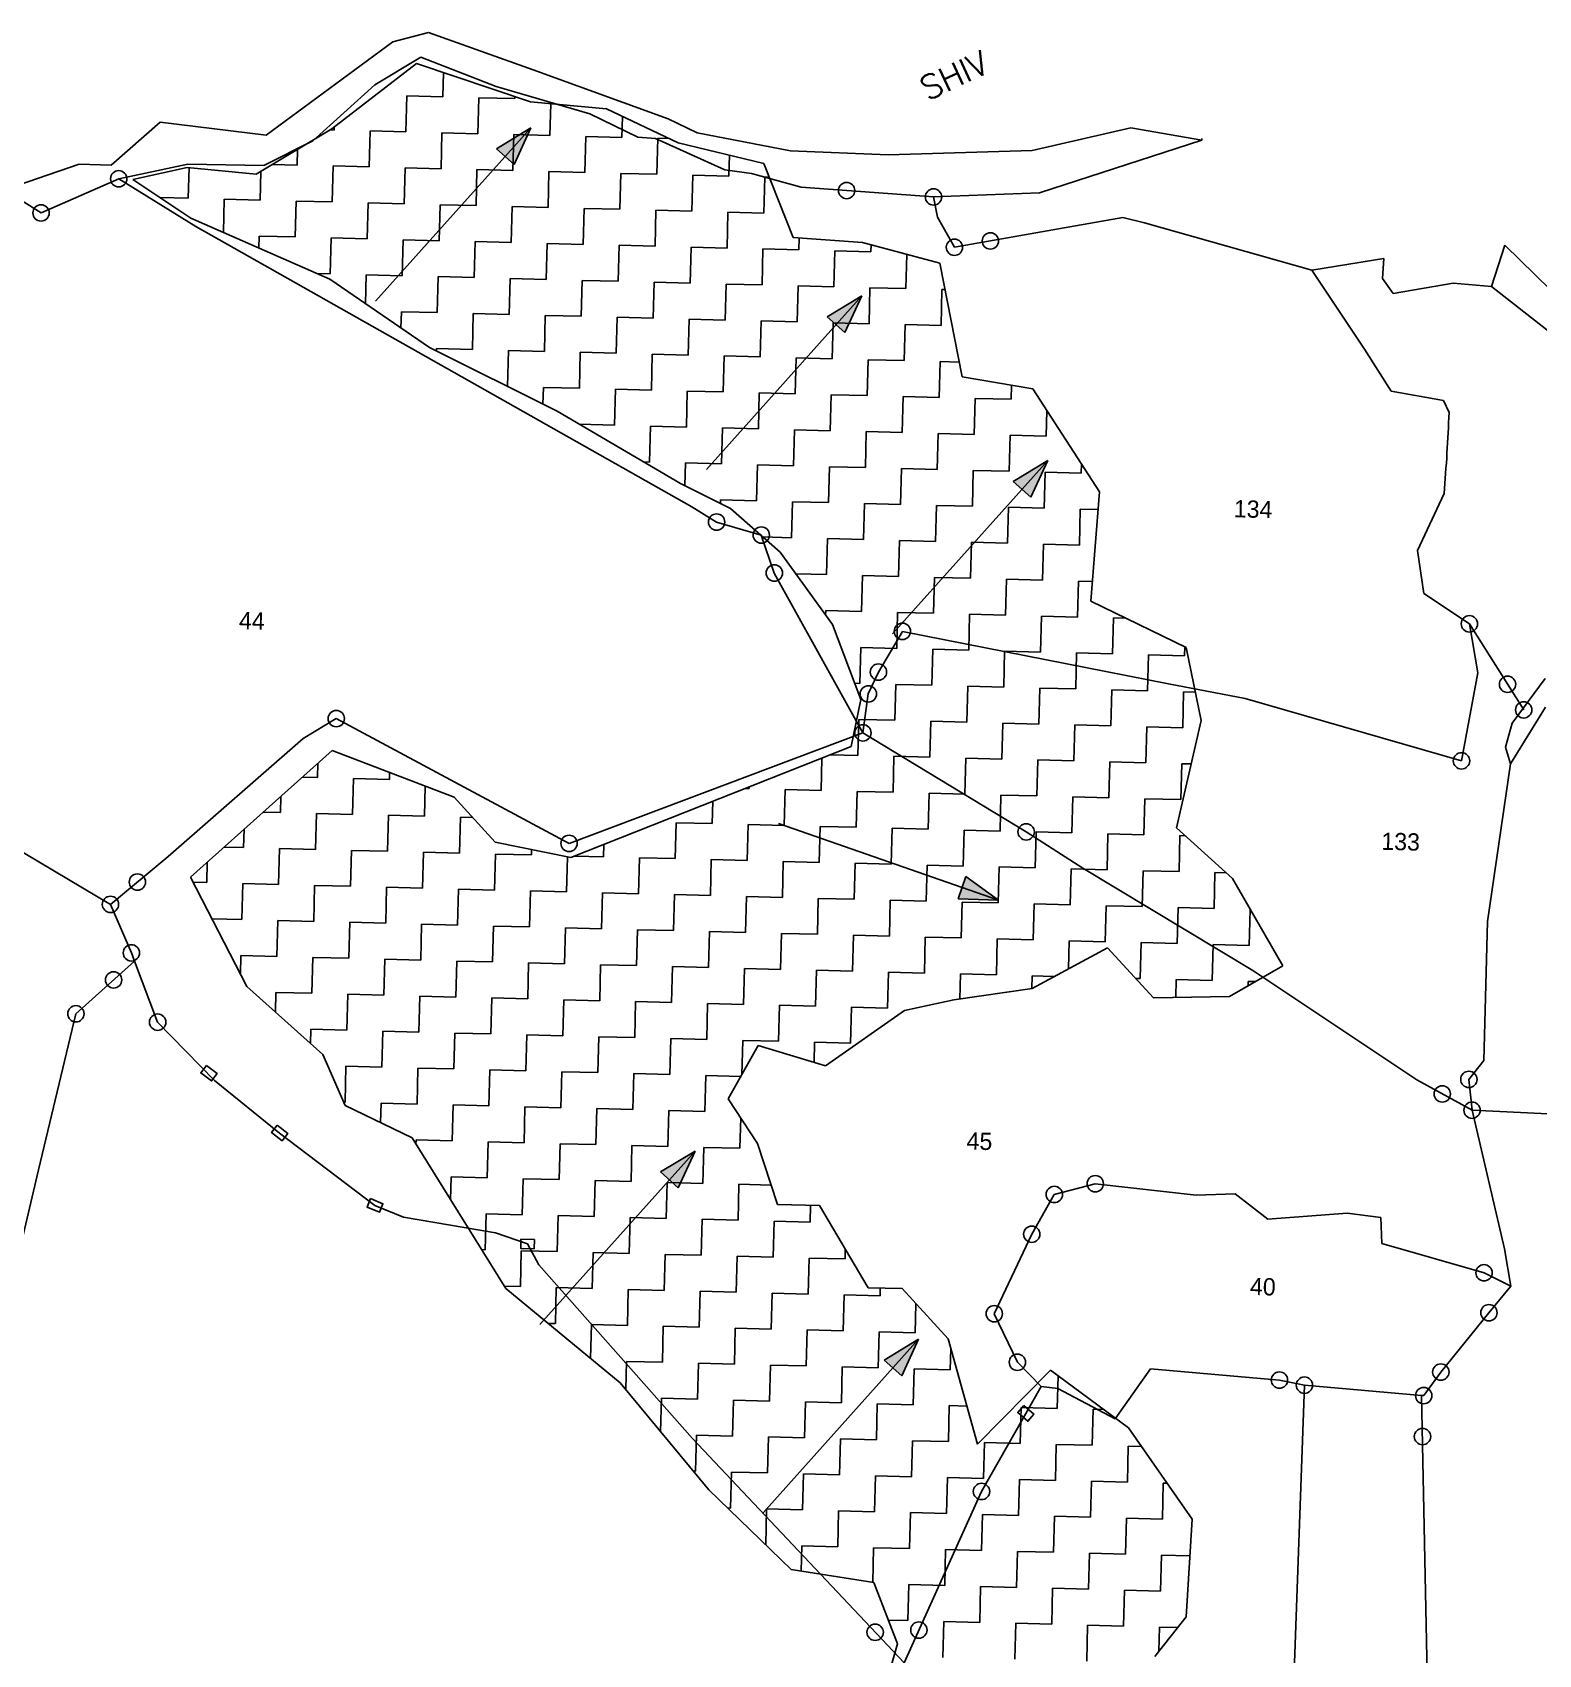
# Model space of a CAD drawing. Header units: metres. Extents: x 351065 to 355926, y 1754202 to 1757814.
# Drawn here: x 353977 to 354613, y 1757130 to 1757814 of the extents above; entities that cross this region are included whole.
import ezdxf

# ---------------------------------------------------------------- set-up
doc = ezdxf.new("R2010")
doc.units = ezdxf.units.M
doc.header["$MEASUREMENT"] = 0
for name, color, linetype in [('OFF', 1, 'Continuous'), ('POLY_HATCH', 12, 'Continuous'), ('POLY_PARCEL', 6, 'Continuous'), ('POLY_ROAD', 30, 'Continuous'), ('POLY_WATER', 4, 'Continuous'), ('TEXT_MAPOUT', 7, 'Continuous'), ('TEXT_PARCEL', 7, 'Continuous'), ('V_BOUND_LINE', 7, 'Continuous')]:
    doc.layers.add(name, color=color, linetype=linetype)
doc.styles.get("Standard").update_dxf_attribs({"font": 'simplex.shx'})
doc.styles.add('TEXT_MAP', font='', dxfattribs={"height": 2.5})
doc.styles.get('TEXT_MAP').set_extended_font_data('Kruti Dev 050')

msp = doc.modelspace()

# ---------------------------------------------------------------- hatches: boundary and pattern name
h = msp.add_hatch(color=256)
h.paths.add_polyline_path([(354176.86, 1757762.07), (354180.57, 1757758.75), (354187.73, 1757774.22)])
h.paths.add_polyline_path([(354187.73, 1757774.22), (354173.14, 1757765.4), (354176.86, 1757762.07)])
h = msp.add_hatch(color=256)
h.paths.add_polyline_path([(354316.35, 1757691.12), (354320.07, 1757687.8), (354327.23, 1757703.27)])
h.paths.add_polyline_path([(354327.23, 1757703.27), (354312.64, 1757694.45), (354316.35, 1757691.12)])
h = msp.add_hatch(color=256)
h.paths.add_polyline_path([(354394.87, 1757621.74), (354398.58, 1757618.41), (354405.74, 1757633.88)])
h.paths.add_polyline_path([(354405.74, 1757633.88), (354391.15, 1757625.06), (354394.87, 1757621.74)])
h = msp.add_hatch(color=256)
h.paths.add_polyline_path([(354369.53, 1757453.71), (354367.89, 1757449), (354384.92, 1757448.34)])
h.paths.add_polyline_path([(354384.92, 1757448.34), (354371.18, 1757458.42), (354369.53, 1757453.71)])
h = msp.add_hatch(color=256)
h.paths.add_polyline_path([(354246.07, 1757330.4), (354249.79, 1757327.07), (354256.95, 1757342.54)])
h.paths.add_polyline_path([(354256.95, 1757342.54), (354242.36, 1757333.73), (354246.07, 1757330.4)])
h = msp.add_hatch(color=256)
h.paths.add_polyline_path([(354340.39, 1757250.98), (354344.1, 1757247.65), (354351.26, 1757263.12)])
h.paths.add_polyline_path([(354351.26, 1757263.12), (354336.67, 1757254.31), (354340.39, 1757250.98)])

# ---------------------------------------------------------------- linework, layer by layer
for points in [[(354187.73, 1757774.22), (354122.21, 1757701.06)], [(354187.73, 1757774.22), (354173.14, 1757765.4)], [(354187.73, 1757774.22), (354180.57, 1757758.75)], [(354180.57, 1757758.75), (354173.14, 1757765.4)], [(354327.23, 1757703.27), (354261.71, 1757630.11)], [(354327.23, 1757703.27), (354312.64, 1757694.45)], [(354327.23, 1757703.27), (354320.07, 1757687.8)], [(354320.07, 1757687.8), (354312.64, 1757694.45)], [(354405.74, 1757633.88), (354340.22, 1757560.72)], [(354405.74, 1757633.88), (354391.15, 1757625.06)], [(354405.74, 1757633.88), (354398.58, 1757618.41)], [(354398.58, 1757618.41), (354391.15, 1757625.06)], [(354384.92, 1757448.34), (354292.2, 1757480.72)], [(354367.89, 1757449), (354371.18, 1757458.42)], [(354384.92, 1757448.34), (354371.18, 1757458.42)], [(354384.92, 1757448.34), (354367.89, 1757449)], [(354256.95, 1757342.54), (354191.43, 1757269.38)], [(354256.95, 1757342.54), (354242.36, 1757333.73)], [(354256.95, 1757342.54), (354249.79, 1757327.07)], [(354249.79, 1757327.07), (354242.36, 1757333.73)], [(354351.26, 1757263.12), (354285.74, 1757189.97)], [(354351.26, 1757263.12), (354336.67, 1757254.31)], [(354351.26, 1757263.12), (354344.1, 1757247.65)], [(354344.1, 1757247.65), (354336.67, 1757254.31)]]:
    msp.add_lwpolyline(points)
for points in [[(354050.81, 1757378.61), (354055.32, 1757375.22), (354052.98, 1757372.11), (354048.47, 1757375.49)], [(354080.64, 1757353.39), (354085.12, 1757349.99), (354082.77, 1757346.88), (354078.28, 1757350.29)], [(354120.06, 1757322.48), (354125.27, 1757320.32), (354123.78, 1757316.72), (354118.57, 1757318.88)], [(354183.52, 1757305.34), (354189.15, 1757305.2), (354189.05, 1757301.3), (354183.42, 1757301.44)], [(354395.59, 1757235.17), (354399.89, 1757231.53), (354397.38, 1757228.55), (354393.08, 1757232.19)]]:
    msp.add_lwpolyline(points, close=True)
for centre in [(354013.83, 1757752.7), (354320.86, 1757747.74), (354357.53, 1757745.05), (353981.07, 1757738.29), (354366.36, 1757723.8), (354381.52, 1757726.47), (354266.01, 1757607.87), (354284.87, 1757602.41), (354290.38, 1757586.39), (354344.41, 1757561.78), (354583.59, 1757564.95), (354334.31, 1757544.61), (354599.66, 1757539.46), (354330.03, 1757535.38), (354105.61, 1757524.98), (354606.48, 1757528.65), (354327.74, 1757518.95), (354580.24, 1757507.14), (354396.61, 1757477.18), (354203.81, 1757472.34), (354021.73, 1757456.02), (354010.36, 1757446.59), (354019.18, 1757426.14), (354011.69, 1757414.74), (353995.76, 1757400.43), (354030.26, 1757396.9), (354583.35, 1757372.74), (354572.13, 1757366.63), (354584.7, 1757359.77), (354425.74, 1757328.75), (354408.49, 1757324.21), (354398.98, 1757307.45), (354589.74, 1757291.17), (354383.17, 1757273.92), (354591.8, 1757274.31), (354392.93, 1757253.44), (354503.46, 1757245.9), (354514, 1757243.76), (354571.53, 1757249.31), (354564.32, 1757239.36), (354563.79, 1757222.09), (354377.77, 1757198.91), (354332.92, 1757139.5), (354351.35, 1757140.45)]:
    msp.add_circle(centre, 3.45)
at = {"layer": 'OFF'}
for p, q in [((354470.66, 1757769.02), (354440.79, 1757774.17)), ((354592.92, 1757707.29), (354598.46, 1757724.66)), ((354517.16, 1757714.18), (354547.44, 1757719.04)), ((354598.87, 1757512.95), (354600.94, 1757505.92))]:
    msp.add_line(p, q, dxfattribs=at)
at = {"layer": 'POLY_HATCH'}
for p, q in [((354139.42, 1757801.34), (354103.75, 1757773.76)), ((354187.51, 1757785.15), (354139.42, 1757801.34)), ((354219.54, 1757782.19), (354187.51, 1757785.15)), ((354249.85, 1757767.87), (354219.54, 1757782.19)), ((354103.75, 1757773.76), (354071.87, 1757754.62)), ((354286.01, 1757759.1), (354249.85, 1757767.87)), ((354042.69, 1757757.51), (354019.73, 1757752.4)), ((354071.87, 1757754.62), (354042.69, 1757757.51)), ((354298.36, 1757727.96), (354286.01, 1757759.1)), ((354019.73, 1757752.4), (354044.28, 1757736.09)), ((354044.28, 1757736.09), (354102.84, 1757710.36)), ((354327.55, 1757725.79), (354298.36, 1757727.96)), ((354360.15, 1757717.11), (354327.55, 1757725.79)), ((354369.62, 1757669.13), (354360.15, 1757717.11)), ((354102.84, 1757710.36), (354144.9, 1757681.49)), ((354144.9, 1757681.49), (354198.74, 1757654.64)), ((354399.45, 1757664.09), (354369.62, 1757669.13)), ((354427.59, 1757620.61), (354399.45, 1757664.09)), ((354198.74, 1757654.64), (354250.75, 1757624.09)), ((354250.75, 1757624.09), (354271.88, 1757613.57)), ((354423.92, 1757574.55), (354427.59, 1757620.61)), ((354271.88, 1757613.57), (354292.81, 1757595.22)), ((354292.81, 1757595.22), (354314.86, 1757564.72)), ((354464.08, 1757554.99), (354423.92, 1757574.55)), ((354314.86, 1757564.72), (354326.89, 1757533.06)), ((354470.42, 1757524.19), (354464.08, 1757554.99)), ((354326.89, 1757533.06), (354322.81, 1757513.21)), ((354459.98, 1757478.85), (354470.42, 1757524.19)), ((354103.93, 1757511.47), (354044.06, 1757458.14)), ((354155.33, 1757491.86), (354103.93, 1757511.47)), ((354322.81, 1757513.21), (354204.61, 1757466.37)), ((354172.68, 1757472.89), (354155.33, 1757491.86)), ((354483.69, 1757457.58), (354459.98, 1757478.85)), ((354204.61, 1757466.37), (354172.68, 1757472.89)), ((354044.06, 1757458.14), (354067.85, 1757411.93)), ((354504.86, 1757420.69), (354483.69, 1757457.58)), ((354399.08, 1757411.15), (354430.86, 1757428.29)), ((354430.86, 1757428.29), (354450.3, 1757407.13)), ((354482.42, 1757407.73), (354504.86, 1757420.69)), ((354067.85, 1757411.93), (354099.93, 1757383.31)), ((354345.33, 1757401.84), (354366.14, 1757406.29)), ((354366.14, 1757406.29), (354399.08, 1757411.15)), ((354450.3, 1757407.13), (354482.42, 1757407.73)), ((354311.92, 1757378.47), (354345.33, 1757401.84)), ((354270.9, 1757364.56), (354283.6, 1757387.04)), ((354283.6, 1757387.04), (354311.92, 1757378.47)), ((354099.93, 1757383.31), (354109.36, 1757361.69)), ((354283.25, 1757345.72), (354270.9, 1757364.56)), ((354109.36, 1757361.69), (354137.55, 1757348.14)), ((354137.55, 1757348.14), (354177.14, 1757284.52)), ((354291.65, 1757320.05), (354283.25, 1757345.72)), ((354309.47, 1757319.6), (354291.65, 1757320.05)), ((354329.98, 1757284.87), (354309.47, 1757319.6)), ((354177.14, 1757284.52), (354225.35, 1757244.8)), ((354344.24, 1757284.5), (354329.98, 1757284.87)), ((354363.67, 1757263.34), (354344.24, 1757284.5)), ((354376.09, 1757218.84), (354363.67, 1757263.34)), ((354406.85, 1757250.12), (354376.09, 1757218.84)), ((354439.76, 1757225.76), (354406.85, 1757250.12)), ((354225.35, 1757244.8), (354262.71, 1757199.67)), ((354466.59, 1757187.3), (354439.76, 1757225.76)), ((354262.71, 1757199.67), (354297.52, 1757165.99)), ((354464.11, 1757146.04), (354466.59, 1757187.3)), ((354297.52, 1757165.99), (354332.34, 1757160.51)), ((354332.34, 1757160.51), (354342.37, 1757134.6)), ((354450.84, 1757129.27), (354464.11, 1757146.04)), ((354342.37, 1757134.6), (354332.19, 1757099.23))]:
    msp.add_line(p, q, dxfattribs=at)
at = {"layer": 'POLY_HATCH', "linetype": 'Continuous'}
for p, q in [((354150.57, 1757787.29), (354150.83, 1757797.5)), ((354135, 1757772.51), (354135.39, 1757787.68)), ((354135.39, 1757787.68), (354150.57, 1757787.29)), ((354165.35, 1757771.73), (354165.74, 1757786.9)), ((354165.74, 1757786.9), (354180.92, 1757786.51)), ((354180.92, 1757786.51), (354180.94, 1757787.36)), ((354195.71, 1757770.95), (354196.05, 1757784.36)), ((354104.65, 1757773.28), (354104.68, 1757774.48)), ((354226.06, 1757770.17), (354226.28, 1757779)), ((354103.03, 1757773.33), (354104.65, 1757773.28)), ((354119.44, 1757757.72), (354119.83, 1757772.89)), ((354119.83, 1757772.89), (354135, 1757772.51)), ((354149.79, 1757756.94), (354150.18, 1757772.12)), ((354150.18, 1757772.12), (354165.35, 1757771.73)), ((354180.14, 1757756.16), (354180.53, 1757771.34)), ((354180.53, 1757771.34), (354195.71, 1757770.95)), ((354210.49, 1757755.38), (354210.88, 1757770.56)), ((354210.88, 1757770.56), (354226.06, 1757770.17)), ((354240.84, 1757754.6), (354241.23, 1757769.78)), ((354241.23, 1757769.78), (354246.07, 1757769.66)), ((354089.09, 1757758.5), (354089.25, 1757765.06)), ((354271.19, 1757753.83), (354271.42, 1757762.64)), ((354043.17, 1757744.49), (354043.5, 1757757.43)), ((354073.52, 1757743.71), (354073.83, 1757755.8)), ((354078.77, 1757758.76), (354089.09, 1757758.5)), ((354103.87, 1757742.93), (354104.26, 1757758.11)), ((354104.26, 1757758.11), (354119.44, 1757757.72)), ((354134.22, 1757742.15), (354134.61, 1757757.33)), ((354134.61, 1757757.33), (354149.79, 1757756.94)), ((354164.58, 1757741.38), (354164.96, 1757756.55)), ((354164.96, 1757756.55), (354180.14, 1757756.16)), ((354194.93, 1757740.6), (354195.32, 1757755.77)), ((354195.32, 1757755.77), (354210.49, 1757755.38)), ((354225.28, 1757739.82), (354225.67, 1757754.99)), ((354225.67, 1757754.99), (354240.84, 1757754.6)), ((354255.63, 1757739.04), (354256.02, 1757754.21)), ((354256.02, 1757754.21), (354271.19, 1757753.83)), ((354285.98, 1757738.26), (354286.37, 1757753.44)), ((354286.37, 1757753.44), (354288.27, 1757753.39)), ((354031.18, 1757744.8), (354043.17, 1757744.49)), ((354057.99, 1757730.07), (354058.35, 1757744.1)), ((354058.35, 1757744.1), (354073.52, 1757743.71)), ((354088.31, 1757728.15), (354088.7, 1757743.32)), ((354088.7, 1757743.32), (354103.87, 1757742.93)), ((354118.66, 1757727.37), (354119.05, 1757742.54)), ((354119.05, 1757742.54), (354134.22, 1757742.15)), ((354149.01, 1757726.59), (354149.4, 1757741.76)), ((354149.4, 1757741.76), (354164.58, 1757741.38)), ((354179.36, 1757725.81), (354179.75, 1757740.99)), ((354179.75, 1757740.99), (354194.93, 1757740.6)), ((354209.71, 1757725.03), (354210.1, 1757740.21)), ((354210.1, 1757740.21), (354225.28, 1757739.82)), ((354240.06, 1757724.25), (354240.45, 1757739.43)), ((354240.45, 1757739.43), (354255.63, 1757739.04)), ((354270.42, 1757723.47), (354270.81, 1757738.65)), ((354270.81, 1757738.65), (354285.98, 1757738.26)), ((354073, 1757723.47), (354073.13, 1757728.54)), ((354073.13, 1757728.54), (354088.31, 1757728.15)), ((354103.09, 1757712.58), (354103.48, 1757727.76)), ((354103.48, 1757727.76), (354118.66, 1757727.37)), ((354133.45, 1757711.8), (354133.83, 1757726.98)), ((354133.83, 1757726.98), (354149.01, 1757726.59)), ((354163.8, 1757711.02), (354164.19, 1757726.2)), ((354164.19, 1757726.2), (354179.36, 1757725.81)), ((354300.77, 1757722.7), (354300.9, 1757727.77)), ((354194.15, 1757710.25), (354194.54, 1757725.42)), ((354194.54, 1757725.42), (354209.71, 1757725.03)), ((354224.5, 1757709.47), (354224.89, 1757724.64)), ((354224.89, 1757724.64), (354240.06, 1757724.25)), ((354254.85, 1757708.69), (354255.24, 1757723.86)), ((354255.24, 1757723.86), (354270.42, 1757723.47)), ((354285.2, 1757707.91), (354285.59, 1757723.08)), ((354285.59, 1757723.08), (354300.77, 1757722.7)), ((354315.55, 1757707.13), (354315.94, 1757722.31)), ((354315.94, 1757722.31), (354331.12, 1757721.92)), ((354331.12, 1757721.92), (354331.19, 1757724.82)), ((354345.9, 1757706.35), (354346.28, 1757720.8)), ((354097.46, 1757712.73), (354103.09, 1757712.58)), ((354117.96, 1757699.98), (354118.27, 1757712.19)), ((354118.27, 1757712.19), (354133.45, 1757711.8)), ((354148.23, 1757696.24), (354148.62, 1757711.41)), ((354148.62, 1757711.41), (354163.8, 1757711.02)), ((354178.58, 1757695.46), (354178.97, 1757710.63)), ((354178.97, 1757710.63), (354194.15, 1757710.25)), ((354208.93, 1757694.68), (354209.32, 1757709.86)), ((354209.32, 1757709.86), (354224.5, 1757709.47)), ((354239.29, 1757693.9), (354239.68, 1757709.08)), ((354239.68, 1757709.08), (354254.85, 1757708.69)), ((354269.64, 1757693.12), (354270.03, 1757708.3)), ((354270.03, 1757708.3), (354285.2, 1757707.91)), ((354299.99, 1757692.34), (354300.38, 1757707.52)), ((354300.38, 1757707.52), (354315.55, 1757707.13)), ((354330.34, 1757691.57), (354330.73, 1757706.74)), ((354330.73, 1757706.74), (354345.9, 1757706.35)), ((354360.69, 1757690.79), (354361.08, 1757705.96)), ((354361.08, 1757705.96), (354362.35, 1757705.93)), ((354132.88, 1757689.74), (354133.06, 1757696.63)), ((354133.06, 1757696.63), (354148.23, 1757696.24)), ((354163.02, 1757680.67), (354163.41, 1757695.85)), ((354163.41, 1757695.85), (354178.58, 1757695.46)), ((354193.37, 1757679.89), (354193.76, 1757695.07)), ((354193.76, 1757695.07), (354208.93, 1757694.68)), ((354223.72, 1757679.12), (354224.11, 1757694.29)), ((354224.11, 1757694.29), (354239.29, 1757693.9)), ((354254.07, 1757678.34), (354254.46, 1757693.51)), ((354254.46, 1757693.51), (354269.64, 1757693.12)), ((354284.42, 1757677.56), (354284.81, 1757692.73)), ((354284.81, 1757692.73), (354299.99, 1757692.34)), ((354314.77, 1757676.78), (354315.16, 1757691.95)), ((354315.16, 1757691.95), (354330.34, 1757691.57)), ((354345.13, 1757676), (354345.52, 1757691.18)), ((354345.52, 1757691.18), (354360.69, 1757690.79)), ((354147.82, 1757680.04), (354147.84, 1757681.06)), ((354147.84, 1757681.06), (354163.02, 1757680.67)), ((354177.8, 1757665.11), (354178.19, 1757680.28)), ((354178.19, 1757680.28), (354193.37, 1757679.89)), ((354208.16, 1757664.33), (354208.54, 1757679.5)), ((354208.54, 1757679.5), (354223.72, 1757679.12)), ((354238.51, 1757663.55), (354238.9, 1757678.73)), ((354238.9, 1757678.73), (354254.07, 1757678.34)), ((354268.86, 1757662.77), (354269.25, 1757677.95)), ((354269.25, 1757677.95), (354284.42, 1757677.56)), ((354299.21, 1757661.99), (354299.6, 1757677.17)), ((354299.6, 1757677.17), (354314.77, 1757676.78)), ((354329.56, 1757661.21), (354329.95, 1757676.39)), ((354329.95, 1757676.39), (354345.13, 1757676)), ((354359.91, 1757660.43), (354360.3, 1757675.61)), ((354360.3, 1757675.61), (354368.38, 1757675.4)), ((354177.74, 1757665.11), (354177.8, 1757665.11)), ((354192.8, 1757657.6), (354192.98, 1757664.72)), ((354192.98, 1757664.72), (354208.16, 1757664.33)), ((354390.26, 1757659.66), (354390.42, 1757665.61)), ((354222.94, 1757648.76), (354223.33, 1757663.94)), ((354223.33, 1757663.94), (354238.51, 1757663.55)), ((354253.29, 1757647.98), (354253.68, 1757663.16)), ((354253.68, 1757663.16), (354268.86, 1757662.77)), ((354283.64, 1757647.21), (354284.03, 1757662.38)), ((354284.03, 1757662.38), (354299.21, 1757661.99)), ((354314, 1757646.43), (354314.39, 1757661.6)), ((354314.39, 1757661.6), (354329.56, 1757661.21)), ((354344.35, 1757645.65), (354344.74, 1757660.82)), ((354344.74, 1757660.82), (354359.91, 1757660.43)), ((354374.7, 1757644.87), (354375.09, 1757660.05)), ((354375.09, 1757660.05), (354390.26, 1757659.66)), ((354405.05, 1757644.09), (354405.33, 1757655)), ((354208.09, 1757649.14), (354222.94, 1757648.76)), ((354237.73, 1757633.2), (354238.12, 1757648.37)), ((354238.12, 1757648.37), (354253.29, 1757647.98)), ((354268.08, 1757632.42), (354268.47, 1757647.6)), ((354268.47, 1757647.6), (354283.64, 1757647.21)), ((354298.43, 1757631.64), (354298.82, 1757646.82)), ((354298.82, 1757646.82), (354314, 1757646.43)), ((354328.78, 1757630.86), (354329.17, 1757646.04)), ((354329.17, 1757646.04), (354344.35, 1757645.65)), ((354359.13, 1757630.08), (354359.52, 1757645.26)), ((354359.52, 1757645.26), (354374.7, 1757644.87)), ((354389.48, 1757629.3), (354389.87, 1757644.48)), ((354389.87, 1757644.48), (354405.05, 1757644.09)), ((354235.12, 1757633.27), (354237.73, 1757633.2)), ((354252.66, 1757623.14), (354252.9, 1757632.81)), ((354252.9, 1757632.81), (354268.08, 1757632.42)), ((354282.87, 1757616.85), (354283.26, 1757632.03)), ((354283.26, 1757632.03), (354298.43, 1757631.64)), ((354313.22, 1757616.08), (354313.61, 1757631.25)), ((354313.61, 1757631.25), (354328.78, 1757630.86)), ((354343.57, 1757615.3), (354343.96, 1757630.47)), ((354343.96, 1757630.47), (354359.13, 1757630.08)), ((354419.84, 1757628.53), (354419.94, 1757632.43)), ((354373.92, 1757614.52), (354374.31, 1757629.69)), ((354374.31, 1757629.69), (354389.48, 1757629.3)), ((354404.27, 1757613.74), (354404.66, 1757628.92)), ((354404.66, 1757628.92), (354419.84, 1757628.53)), ((354267.65, 1757615.67), (354267.69, 1757617.24)), ((354267.69, 1757617.24), (354282.87, 1757616.85)), ((354297.65, 1757601.29), (354298.04, 1757616.47)), ((354298.04, 1757616.47), (354313.22, 1757616.08)), ((354328, 1757600.51), (354328.39, 1757615.69)), ((354328.39, 1757615.69), (354343.57, 1757615.3)), ((354358.35, 1757599.73), (354358.74, 1757614.91)), ((354358.74, 1757614.91), (354373.92, 1757614.52)), ((354388.71, 1757598.95), (354389.1, 1757614.13)), ((354389.1, 1757614.13), (354404.27, 1757613.74)), ((354419.06, 1757598.17), (354419.45, 1757613.35)), ((354419.45, 1757613.35), (354426.99, 1757613.16)), ((354285.53, 1757601.6), (354297.65, 1757601.29)), ((354312.44, 1757585.72), (354312.83, 1757600.9)), ((354312.83, 1757600.9), (354328, 1757600.51)), ((354342.79, 1757584.95), (354343.18, 1757600.12)), ((354343.18, 1757600.12), (354358.35, 1757599.73)), ((354373.14, 1757584.17), (354373.53, 1757599.34)), ((354373.53, 1757599.34), (354388.71, 1757598.95)), ((354403.49, 1757583.39), (354403.88, 1757598.56)), ((354403.88, 1757598.56), (354419.06, 1757598.17)), ((354299.43, 1757586.06), (354312.44, 1757585.72)), ((354327.22, 1757570.16), (354327.61, 1757585.34)), ((354327.61, 1757585.34), (354342.79, 1757584.95)), ((354357.58, 1757569.38), (354357.97, 1757584.56)), ((354357.97, 1757584.56), (354373.14, 1757584.17)), ((354387.93, 1757568.6), (354388.32, 1757583.78)), ((354388.32, 1757583.78), (354403.49, 1757583.39)), ((354418.28, 1757567.82), (354418.67, 1757583)), ((354418.67, 1757583), (354424.58, 1757582.85)), ((354312, 1757568.68), (354312.05, 1757570.55)), ((354312.05, 1757570.55), (354327.22, 1757570.16)), ((354342.01, 1757554.59), (354342.4, 1757569.77)), ((354342.4, 1757569.77), (354357.58, 1757569.38)), ((354372.36, 1757553.82), (354372.75, 1757568.99)), ((354372.75, 1757568.99), (354387.93, 1757568.6)), ((354402.71, 1757553.04), (354403.1, 1757568.21)), ((354403.1, 1757568.21), (354418.28, 1757567.82)), ((354433.07, 1757552.26), (354433.45, 1757567.43)), ((354433.45, 1757567.43), (354438.81, 1757567.3)), ((354463.42, 1757551.48), (354463.51, 1757555.27)), ((354326.45, 1757539.81), (354326.84, 1757554.98)), ((354326.84, 1757554.98), (354342.01, 1757554.59)), ((354356.8, 1757539.03), (354357.19, 1757554.21)), ((354357.19, 1757554.21), (354372.36, 1757553.82)), ((354387.15, 1757538.25), (354387.54, 1757553.43)), ((354387.54, 1757553.43), (354402.71, 1757553.04)), ((354417.5, 1757537.47), (354417.89, 1757552.65)), ((354417.89, 1757552.65), (354433.07, 1757552.26)), ((354447.85, 1757536.69), (354448.24, 1757551.87)), ((354448.24, 1757551.87), (354463.42, 1757551.48)), ((354324.3, 1757539.86), (354326.45, 1757539.81)), ((354341.23, 1757524.24), (354341.62, 1757539.42)), ((354341.62, 1757539.42), (354356.8, 1757539.03)), ((354371.58, 1757523.46), (354371.97, 1757538.64)), ((354371.97, 1757538.64), (354387.15, 1757538.25)), ((354401.94, 1757522.69), (354402.32, 1757537.86)), ((354402.32, 1757537.86), (354417.5, 1757537.47)), ((354432.29, 1757521.91), (354432.68, 1757537.08)), ((354432.68, 1757537.08), (354447.85, 1757536.69)), ((354462.64, 1757521.13), (354463.03, 1757536.3)), ((354463.03, 1757536.3), (354467.95, 1757536.18)), ((354325.67, 1757509.46), (354326.06, 1757524.63)), ((354326.06, 1757524.63), (354341.23, 1757524.24)), ((354356.02, 1757508.68), (354356.41, 1757523.85)), ((354356.41, 1757523.85), (354371.58, 1757523.46)), ((354386.37, 1757507.9), (354386.76, 1757523.08)), ((354386.76, 1757523.08), (354401.94, 1757522.69)), ((354416.72, 1757507.12), (354417.11, 1757522.3)), ((354417.11, 1757522.3), (354432.29, 1757521.91)), ((354447.07, 1757506.34), (354447.46, 1757521.52)), ((354447.46, 1757521.52), (354462.64, 1757521.13)), ((354310.1, 1757494.67), (354310.45, 1757508.31)), ((354314.09, 1757509.75), (354325.67, 1757509.46)), ((354340.45, 1757493.89), (354340.84, 1757509.07)), ((354340.84, 1757509.07), (354356.02, 1757508.68)), ((354370.8, 1757493.11), (354371.19, 1757508.29)), ((354371.19, 1757508.29), (354386.37, 1757507.9)), ((354401.16, 1757492.33), (354401.55, 1757507.51)), ((354401.55, 1757507.51), (354416.72, 1757507.12)), ((354097.64, 1757500.12), (354097.79, 1757506)), ((354127.99, 1757499.34), (354128.07, 1757502.26)), ((354431.51, 1757491.56), (354431.9, 1757506.73)), ((354431.9, 1757506.73), (354447.07, 1757506.34)), ((354461.86, 1757490.78), (354462.25, 1757505.95)), ((354462.25, 1757505.95), (354466.2, 1757505.85)), ((354091.37, 1757500.28), (354097.64, 1757500.12)), ((354112.43, 1757484.56), (354112.82, 1757499.73)), ((354112.82, 1757499.73), (354127.99, 1757499.34)), ((354142.78, 1757483.78), (354143.11, 1757496.52)), ((354278.1, 1757495.49), (354279.75, 1757495.45)), ((354279.75, 1757495.45), (354279.77, 1757496.15)), ((354294.54, 1757479.88), (354294.93, 1757495.06)), ((354294.93, 1757495.06), (354310.1, 1757494.67)), ((354324.89, 1757479.11), (354325.28, 1757494.28)), ((354325.28, 1757494.28), (354340.45, 1757493.89)), ((354082.08, 1757485.34), (354082.25, 1757492.16)), ((354264.19, 1757480.66), (354264.43, 1757490.07)), ((354355.24, 1757478.33), (354355.63, 1757493.5)), ((354355.63, 1757493.5), (354370.8, 1757493.11)), ((354385.59, 1757477.55), (354385.98, 1757492.72)), ((354385.98, 1757492.72), (354401.16, 1757492.33)), ((354415.94, 1757476.77), (354416.33, 1757491.94)), ((354416.33, 1757491.94), (354431.51, 1757491.56)), ((354446.29, 1757475.99), (354446.68, 1757491.17)), ((354446.68, 1757491.17), (354461.86, 1757490.78)), ((354074.8, 1757485.52), (354082.08, 1757485.34)), ((354096.86, 1757469.77), (354097.25, 1757484.95)), ((354097.25, 1757484.95), (354112.43, 1757484.56)), ((354127.22, 1757468.99), (354127.6, 1757484.17)), ((354127.6, 1757484.17), (354142.78, 1757483.78)), ((354157.57, 1757468.21), (354157.96, 1757483.39)), ((354157.96, 1757483.39), (354163.19, 1757483.25)), ((354248.62, 1757465.88), (354249.01, 1757481.05)), ((354249.01, 1757481.05), (354264.19, 1757480.66)), ((354278.97, 1757465.1), (354279.36, 1757480.27)), ((354279.36, 1757480.27), (354294.54, 1757479.88)), ((354066.51, 1757470.55), (354066.71, 1757478.32)), ((354309.32, 1757464.32), (354309.71, 1757479.49)), ((354309.71, 1757479.49), (354324.89, 1757479.11)), ((354339.67, 1757463.54), (354340.06, 1757478.72)), ((354340.06, 1757478.72), (354355.24, 1757478.33)), ((354370.03, 1757462.76), (354370.42, 1757477.94)), ((354370.42, 1757477.94), (354385.59, 1757477.55)), ((354400.38, 1757461.98), (354400.77, 1757477.16)), ((354400.77, 1757477.16), (354415.94, 1757476.77)), ((354430.73, 1757461.2), (354431.12, 1757476.38)), ((354431.12, 1757476.38), (354446.29, 1757475.99)), ((354461.08, 1757460.43), (354461.47, 1757475.6)), ((354461.47, 1757475.6), (354463.67, 1757475.54)), ((354058.23, 1757470.76), (354066.51, 1757470.55)), ((354081.3, 1757454.98), (354081.69, 1757470.16)), ((354081.69, 1757470.16), (354096.86, 1757469.77)), ((354111.65, 1757454.21), (354112.04, 1757469.38)), ((354112.04, 1757469.38), (354127.22, 1757468.99)), ((354142, 1757453.43), (354142.39, 1757468.6)), ((354142.39, 1757468.6), (354157.57, 1757468.21)), ((354172.35, 1757452.65), (354172.74, 1757467.82)), ((354172.74, 1757467.82), (354187.92, 1757467.43)), ((354187.92, 1757467.43), (354187.98, 1757469.76)), ((354202.7, 1757451.87), (354203.08, 1757466.68)), ((354206.13, 1757466.97), (354218.27, 1757466.66)), ((354218.27, 1757466.66), (354218.4, 1757471.83)), ((354233.06, 1757451.09), (354233.44, 1757466.27)), ((354233.44, 1757466.27), (354248.62, 1757465.88)), ((354050.95, 1757455.76), (354051.17, 1757464.47)), ((354263.41, 1757450.31), (354263.8, 1757465.49)), ((354263.8, 1757465.49), (354278.97, 1757465.1)), ((354293.76, 1757449.53), (354294.15, 1757464.71)), ((354294.15, 1757464.71), (354309.32, 1757464.32)), ((354324.11, 1757448.75), (354324.5, 1757463.93)), ((354324.5, 1757463.93), (354339.67, 1757463.54)), ((354354.46, 1757447.98), (354354.85, 1757463.15)), ((354354.85, 1757463.15), (354370.03, 1757462.76)), ((354384.81, 1757447.2), (354385.2, 1757462.37)), ((354385.2, 1757462.37), (354400.38, 1757461.98)), ((354415.16, 1757446.42), (354415.55, 1757461.59)), ((354415.55, 1757461.59), (354430.73, 1757461.2)), ((354445.52, 1757445.64), (354445.9, 1757460.81)), ((354445.9, 1757460.81), (354461.08, 1757460.43)), ((354475.87, 1757444.86), (354476.26, 1757460.04)), ((354476.26, 1757460.04), (354481.09, 1757459.91)), ((354045.21, 1757455.91), (354050.95, 1757455.76)), ((354065.73, 1757440.2), (354066.12, 1757455.37)), ((354066.12, 1757455.37), (354081.3, 1757454.98)), ((354096.09, 1757439.42), (354096.47, 1757454.59)), ((354096.47, 1757454.59), (354111.65, 1757454.21)), ((354126.44, 1757438.64), (354126.83, 1757453.82)), ((354126.83, 1757453.82), (354142, 1757453.43)), ((354156.79, 1757437.86), (354157.18, 1757453.04)), ((354157.18, 1757453.04), (354172.35, 1757452.65)), ((354187.14, 1757437.08), (354187.53, 1757452.26)), ((354187.53, 1757452.26), (354202.7, 1757451.87)), ((354217.49, 1757436.3), (354217.88, 1757451.48)), ((354217.88, 1757451.48), (354233.06, 1757451.09)), ((354247.84, 1757435.53), (354248.23, 1757450.7)), ((354248.23, 1757450.7), (354263.41, 1757450.31)), ((354278.19, 1757434.75), (354278.58, 1757449.92)), ((354278.58, 1757449.92), (354293.76, 1757449.53)), ((354308.54, 1757433.97), (354308.93, 1757449.14)), ((354308.93, 1757449.14), (354324.11, 1757448.75)), ((354338.9, 1757433.19), (354339.29, 1757448.36)), ((354339.29, 1757448.36), (354354.46, 1757447.98)), ((354369.25, 1757432.41), (354369.64, 1757447.59)), ((354369.64, 1757447.59), (354384.81, 1757447.2)), ((354399.6, 1757431.63), (354399.99, 1757446.81)), ((354399.99, 1757446.81), (354415.16, 1757446.42)), ((354429.95, 1757430.85), (354430.34, 1757446.03)), ((354430.34, 1757446.03), (354445.52, 1757445.64)), ((354053.13, 1757440.52), (354065.73, 1757440.2)), ((354080.52, 1757424.63), (354080.91, 1757439.81)), ((354080.91, 1757439.81), (354096.09, 1757439.42)), ((354110.87, 1757423.85), (354111.26, 1757439.03)), ((354111.26, 1757439.03), (354126.44, 1757438.64)), ((354460.3, 1757430.07), (354460.69, 1757445.25)), ((354460.69, 1757445.25), (354475.87, 1757444.86)), ((354490.65, 1757429.3), (354491.04, 1757444.47)), ((354491.04, 1757444.47), (354491.22, 1757444.47)), ((354141.22, 1757423.08), (354141.61, 1757438.25)), ((354141.61, 1757438.25), (354156.79, 1757437.86)), ((354171.57, 1757422.3), (354171.96, 1757437.47)), ((354171.96, 1757437.47), (354187.14, 1757437.08)), ((354201.93, 1757421.52), (354202.31, 1757436.69)), ((354202.31, 1757436.69), (354217.49, 1757436.3)), ((354232.28, 1757420.74), (354232.67, 1757435.91)), ((354232.67, 1757435.91), (354247.84, 1757435.53)), ((354262.63, 1757419.96), (354263.02, 1757435.14)), ((354263.02, 1757435.14), (354278.19, 1757434.75)), ((354292.98, 1757419.18), (354293.37, 1757434.36)), ((354293.37, 1757434.36), (354308.54, 1757433.97)), ((354323.33, 1757418.4), (354323.72, 1757433.58)), ((354323.72, 1757433.58), (354338.9, 1757433.19)), ((354353.68, 1757417.62), (354354.07, 1757432.8)), ((354354.07, 1757432.8), (354369.25, 1757432.41)), ((354384.03, 1757416.85), (354384.42, 1757432.02)), ((354384.42, 1757432.02), (354399.6, 1757431.63)), ((354414.47, 1757419.45), (354414.77, 1757431.24)), ((354414.77, 1757431.24), (354429.95, 1757430.85)), ((354444.74, 1757415.29), (354445.13, 1757430.46)), ((354445.13, 1757430.46), (354460.3, 1757430.07)), ((354475.09, 1757414.51), (354475.48, 1757429.68)), ((354475.48, 1757429.68), (354490.65, 1757429.3)), ((354065.14, 1757417.18), (354065.34, 1757425.02)), ((354065.34, 1757425.02), (354080.52, 1757424.63)), ((354095.31, 1757409.07), (354095.7, 1757424.24)), ((354095.7, 1757424.24), (354110.87, 1757423.85)), ((354125.66, 1757408.29), (354126.05, 1757423.46)), ((354126.05, 1757423.46), (354141.22, 1757423.08)), ((354156.01, 1757407.51), (354156.4, 1757422.69)), ((354156.4, 1757422.69), (354171.57, 1757422.3)), ((354186.36, 1757406.73), (354186.75, 1757421.91)), ((354186.75, 1757421.91), (354201.93, 1757421.52)), ((354216.71, 1757405.95), (354217.1, 1757421.13)), ((354217.1, 1757421.13), (354232.28, 1757420.74)), ((354247.06, 1757405.17), (354247.45, 1757420.35)), ((354247.45, 1757420.35), (354262.63, 1757419.96)), ((354277.41, 1757404.4), (354277.8, 1757419.57)), ((354277.8, 1757419.57), (354292.98, 1757419.18)), ((354307.77, 1757403.62), (354308.16, 1757418.79)), ((354308.16, 1757418.79), (354323.33, 1757418.4)), ((354338.12, 1757402.84), (354338.51, 1757418.01)), ((354338.51, 1757418.01), (354353.68, 1757417.62)), ((354368.59, 1757406.66), (354368.86, 1757417.23)), ((354368.86, 1757417.23), (354384.03, 1757416.85)), ((354399.07, 1757411.15), (354399.21, 1757416.46)), ((354399.21, 1757416.46), (354408.47, 1757416.22)), ((354442.76, 1757415.34), (354444.74, 1757415.29)), ((354459.72, 1757407.31), (354459.91, 1757414.9)), ((354459.91, 1757414.9), (354475.09, 1757414.51)), ((354490.22, 1757412.24), (354490.26, 1757414.12)), ((354490.26, 1757414.12), (354493.34, 1757414.04)), ((354079.92, 1757401.16), (354080.13, 1757409.46)), ((354080.13, 1757409.46), (354095.31, 1757409.07)), ((354110.09, 1757393.5), (354110.48, 1757408.68)), ((354110.48, 1757408.68), (354125.66, 1757408.29)), ((354140.44, 1757392.72), (354140.83, 1757407.9)), ((354140.83, 1757407.9), (354156.01, 1757407.51)), ((354170.8, 1757391.95), (354171.18, 1757407.12)), ((354171.18, 1757407.12), (354186.36, 1757406.73)), ((354201.15, 1757391.17), (354201.54, 1757406.34)), ((354201.54, 1757406.34), (354216.71, 1757405.95)), ((354231.5, 1757390.39), (354231.89, 1757405.56)), ((354231.89, 1757405.56), (354247.06, 1757405.17)), ((354261.85, 1757389.61), (354262.24, 1757404.78)), ((354262.24, 1757404.78), (354277.41, 1757404.4)), ((354292.2, 1757388.83), (354292.59, 1757404.01)), ((354292.59, 1757404.01), (354307.77, 1757403.62)), ((354322.55, 1757388.05), (354322.94, 1757403.23)), ((354322.94, 1757403.23), (354338.12, 1757402.84)), ((354094.76, 1757387.92), (354094.92, 1757393.89)), ((354094.92, 1757393.89), (354110.09, 1757393.5)), ((354124.88, 1757377.94), (354125.27, 1757393.11)), ((354125.27, 1757393.11), (354140.44, 1757392.72)), ((354155.23, 1757377.16), (354155.62, 1757392.33)), ((354155.62, 1757392.33), (354170.8, 1757391.95)), ((354185.58, 1757376.38), (354185.97, 1757391.56)), ((354185.97, 1757391.56), (354201.15, 1757391.17)), ((354215.93, 1757375.6), (354216.32, 1757390.78)), ((354216.32, 1757390.78), (354231.5, 1757390.39)), ((354246.28, 1757374.82), (354246.67, 1757390)), ((354246.67, 1757390), (354261.85, 1757389.61)), ((354276.65, 1757374.75), (354277.03, 1757389.22)), ((354277.03, 1757389.22), (354292.2, 1757388.83)), ((354307.16, 1757379.91), (354307.38, 1757388.44)), ((354307.38, 1757388.44), (354322.55, 1757388.05)), ((354109.31, 1757363.15), (354109.7, 1757378.33)), ((354109.7, 1757378.33), (354124.88, 1757377.94)), ((354139.67, 1757362.37), (354140.05, 1757377.55)), ((354140.05, 1757377.55), (354155.23, 1757377.16)), ((354170.02, 1757361.59), (354170.41, 1757376.77)), ((354170.41, 1757376.77), (354185.58, 1757376.38)), ((354200.37, 1757360.82), (354200.76, 1757375.99)), ((354200.76, 1757375.99), (354215.93, 1757375.6)), ((354230.72, 1757360.04), (354231.11, 1757375.21)), ((354231.11, 1757375.21), (354246.28, 1757374.82)), ((354261.07, 1757359.26), (354261.46, 1757374.43)), ((354261.46, 1757374.43), (354276.26, 1757374.05)), ((354108.72, 1757363.17), (354109.31, 1757363.15)), ((354124.28, 1757354.52), (354124.49, 1757362.76)), ((354124.49, 1757362.76), (354139.67, 1757362.37)), ((354154.45, 1757346.81), (354154.84, 1757361.98)), ((354154.84, 1757361.98), (354170.02, 1757361.59)), ((354184.8, 1757346.03), (354185.19, 1757361.2)), ((354185.19, 1757361.2), (354200.37, 1757360.82)), ((354215.15, 1757345.25), (354215.54, 1757360.43)), ((354215.54, 1757360.43), (354230.72, 1757360.04)), ((354245.51, 1757344.47), (354245.9, 1757359.65)), ((354245.9, 1757359.65), (354261.07, 1757359.26)), ((354275.86, 1757343.69), (354276.19, 1757356.49)), ((354139.23, 1757345.45), (354139.28, 1757347.2)), ((354139.28, 1757347.2), (354154.45, 1757346.81)), ((354169.24, 1757331.24), (354169.63, 1757346.42)), ((354169.63, 1757346.42), (354184.8, 1757346.03)), ((354199.59, 1757330.46), (354199.98, 1757345.64)), ((354199.98, 1757345.64), (354215.15, 1757345.25)), ((354229.94, 1757329.68), (354230.33, 1757344.86)), ((354230.33, 1757344.86), (354245.51, 1757344.47)), ((354260.29, 1757328.91), (354260.68, 1757344.08)), ((354260.68, 1757344.08), (354275.86, 1757343.69)), ((354153.82, 1757322.01), (354154.06, 1757331.63)), ((354154.06, 1757331.63), (354169.24, 1757331.24)), ((354184.02, 1757315.68), (354184.41, 1757330.85)), ((354184.41, 1757330.85), (354199.59, 1757330.46)), ((354214.38, 1757314.9), (354214.76, 1757330.07)), ((354214.76, 1757330.07), (354229.94, 1757329.68)), ((354244.73, 1757314.12), (354245.12, 1757329.3)), ((354245.12, 1757329.3), (354260.29, 1757328.91)), ((354275.08, 1757313.34), (354275.47, 1757328.52)), ((354275.47, 1757328.52), (354288.99, 1757328.17)), ((354168.46, 1757300.89), (354168.85, 1757316.07)), ((354168.85, 1757316.07), (354184.02, 1757315.68)), ((354305.43, 1757312.56), (354305.61, 1757319.69)), ((354198.81, 1757300.11), (354199.2, 1757315.29)), ((354199.2, 1757315.29), (354214.38, 1757314.9)), ((354229.16, 1757299.33), (354229.55, 1757314.51)), ((354229.55, 1757314.51), (354244.73, 1757314.12)), ((354259.51, 1757298.55), (354259.9, 1757313.73)), ((354259.9, 1757313.73), (354275.08, 1757313.34)), ((354289.86, 1757297.78), (354290.25, 1757312.95)), ((354290.25, 1757312.95), (354305.43, 1757312.56)), ((354166.93, 1757300.93), (354168.46, 1757300.89)), ((354183.25, 1757285.33), (354183.63, 1757300.5)), ((354183.63, 1757300.5), (354198.81, 1757300.11)), ((354213.6, 1757284.55), (354213.99, 1757299.72)), ((354213.99, 1757299.72), (354229.16, 1757299.33)), ((354243.95, 1757283.77), (354244.34, 1757298.94)), ((354244.34, 1757298.94), (354259.51, 1757298.55)), ((354274.3, 1757282.99), (354274.69, 1757298.17)), ((354274.69, 1757298.17), (354289.86, 1757297.78)), ((354304.65, 1757282.21), (354305.04, 1757297.39)), ((354305.04, 1757297.39), (354320.22, 1757297)), ((354320.22, 1757297), (354320.32, 1757301.22)), ((354176.53, 1757285.5), (354183.25, 1757285.33)), ((354198.03, 1757269.76), (354198.42, 1757284.94)), ((354198.42, 1757284.94), (354213.6, 1757284.55)), ((354228.38, 1757268.98), (354228.77, 1757284.16)), ((354228.77, 1757284.16), (354243.95, 1757283.77)), ((354258.73, 1757268.2), (354259.12, 1757283.38)), ((354259.12, 1757283.38), (354274.3, 1757282.99)), ((354289.09, 1757267.42), (354289.48, 1757282.6)), ((354289.48, 1757282.6), (354304.65, 1757282.21)), ((354319.44, 1757266.65), (354319.83, 1757281.82)), ((354319.83, 1757281.82), (354335, 1757281.43)), ((354335, 1757281.43), (354335.09, 1757284.73)), ((354349.79, 1757265.87), (354350.1, 1757278.12)), ((354194.96, 1757269.84), (354198.03, 1757269.76)), ((354212.84, 1757255.11), (354213.21, 1757269.37)), ((354213.21, 1757269.37), (354228.38, 1757268.98)), ((354243.17, 1757253.42), (354243.56, 1757268.59)), ((354243.56, 1757268.59), (354258.73, 1757268.2)), ((354273.52, 1757252.64), (354273.91, 1757267.81)), ((354273.91, 1757267.81), (354289.09, 1757267.42)), ((354303.87, 1757251.86), (354304.26, 1757267.04)), ((354304.26, 1757267.04), (354319.44, 1757266.65)), ((354334.22, 1757251.08), (354334.61, 1757266.26)), ((354334.61, 1757266.26), (354349.79, 1757265.87)), ((354364.57, 1757250.3), (354364.81, 1757259.28)), ((354227.69, 1757241.97), (354227.99, 1757253.81)), ((354227.99, 1757253.81), (354243.17, 1757253.42)), ((354257.96, 1757237.85), (354258.35, 1757253.03)), ((354258.35, 1757253.03), (354273.52, 1757252.64)), ((354288.31, 1757237.07), (354288.7, 1757252.25)), ((354288.7, 1757252.25), (354303.87, 1757251.86)), ((354318.66, 1757236.29), (354319.05, 1757251.47)), ((354319.05, 1757251.47), (354334.22, 1757251.08)), ((354349.01, 1757235.52), (354349.4, 1757250.69)), ((354349.4, 1757250.69), (354364.57, 1757250.3)), ((354409.71, 1757233.96), (354410.07, 1757247.74)), ((354242.42, 1757224.18), (354242.78, 1757238.24)), ((354242.78, 1757238.24), (354257.96, 1757237.85)), ((354272.74, 1757222.29), (354273.13, 1757237.46)), ((354273.13, 1757237.46), (354288.31, 1757237.07)), ((354303.09, 1757221.51), (354303.48, 1757236.68)), ((354303.48, 1757236.68), (354318.66, 1757236.29)), ((354333.44, 1757220.73), (354333.83, 1757235.91)), ((354333.83, 1757235.91), (354349.01, 1757235.52)), ((354363.8, 1757219.95), (354364.19, 1757235.13)), ((354364.19, 1757235.13), (354371.6, 1757234.94)), ((354394.15, 1757219.17), (354394.54, 1757234.35)), ((354394.54, 1757234.35), (354409.71, 1757233.96)), ((354424.5, 1757218.39), (354424.89, 1757233.57)), ((354424.89, 1757233.57), (354429.36, 1757233.45)), ((354257.18, 1757207.5), (354257.57, 1757222.68)), ((354257.57, 1757222.68), (354272.74, 1757222.29)), ((354287.53, 1757206.72), (354287.92, 1757221.9)), ((354287.92, 1757221.9), (354303.09, 1757221.51)), ((354317.88, 1757205.94), (354318.27, 1757221.12)), ((354318.27, 1757221.12), (354333.44, 1757220.73)), ((354348.23, 1757205.16), (354348.62, 1757220.34)), ((354348.62, 1757220.34), (354363.8, 1757219.95)), ((354378.58, 1757204.39), (354378.97, 1757219.56)), ((354378.97, 1757219.56), (354394.15, 1757219.17)), ((354408.93, 1757203.61), (354409.32, 1757218.78)), ((354409.32, 1757218.78), (354424.5, 1757218.39)), ((354439.29, 1757202.83), (354439.67, 1757218)), ((354439.67, 1757218), (354445.27, 1757217.86)), ((354256.2, 1757207.53), (354257.18, 1757207.5)), ((354271.96, 1757191.94), (354272.35, 1757207.11)), ((354272.35, 1757207.11), (354287.53, 1757206.72)), ((354302.31, 1757191.16), (354302.7, 1757206.33)), ((354302.7, 1757206.33), (354317.88, 1757205.94)), ((354332.67, 1757190.38), (354333.06, 1757205.55)), ((354333.06, 1757205.55), (354348.23, 1757205.16)), ((354363.02, 1757189.6), (354363.41, 1757204.78)), ((354363.41, 1757204.78), (354378.58, 1757204.39)), ((354393.37, 1757188.82), (354393.76, 1757204)), ((354393.76, 1757204), (354408.93, 1757203.61)), ((354423.72, 1757188.04), (354424.11, 1757203.22)), ((354424.11, 1757203.22), (354439.29, 1757202.83)), ((354454.07, 1757187.26), (354454.46, 1757202.44)), ((354454.46, 1757202.44), (354456.06, 1757202.4)), ((354270.67, 1757191.97), (354271.96, 1757191.94)), ((354286.75, 1757176.41), (354287.14, 1757191.55)), ((354287.14, 1757191.55), (354302.31, 1757191.16)), ((354317.1, 1757175.59), (354317.49, 1757190.77)), ((354317.49, 1757190.77), (354332.67, 1757190.38)), ((354347.45, 1757174.81), (354347.84, 1757189.99)), ((354347.84, 1757189.99), (354363.02, 1757189.6)), ((354377.8, 1757174.03), (354378.19, 1757189.21)), ((354378.19, 1757189.21), (354393.37, 1757188.82)), ((354408.15, 1757173.26), (354408.54, 1757188.43)), ((354408.54, 1757188.43), (354423.72, 1757188.04)), ((354438.51, 1757172.48), (354438.9, 1757187.65)), ((354438.9, 1757187.65), (354454.07, 1757187.26)), ((354301.65, 1757165.34), (354301.93, 1757175.98)), ((354301.93, 1757175.98), (354317.1, 1757175.59)), ((354331.9, 1757160.58), (354332.28, 1757175.2)), ((354332.28, 1757175.2), (354347.45, 1757174.81)), ((354362.24, 1757159.25), (354362.63, 1757174.42)), ((354362.63, 1757174.42), (354377.8, 1757174.03)), ((354392.59, 1757158.47), (354392.98, 1757173.64)), ((354392.98, 1757173.64), (354408.15, 1757173.26)), ((354422.94, 1757157.69), (354423.33, 1757172.87)), ((354423.33, 1757172.87), (354438.51, 1757172.48)), ((354453.29, 1757156.91), (354453.68, 1757172.09)), ((354453.68, 1757172.09), (354465.66, 1757171.78)), ((354346.67, 1757144.46), (354347.06, 1757159.64)), ((354347.06, 1757159.64), (354362.24, 1757159.25)), ((354377.02, 1757143.68), (354377.41, 1757158.86)), ((354377.41, 1757158.86), (354392.59, 1757158.47)), ((354407.38, 1757142.9), (354407.77, 1757158.08)), ((354407.77, 1757158.08), (354422.94, 1757157.69)), ((354437.73, 1757142.13), (354438.12, 1757157.3)), ((354438.12, 1757157.3), (354453.29, 1757156.91)), ((354338.47, 1757144.67), (354346.67, 1757144.46)), ((354361.46, 1757128.9), (354361.85, 1757144.07)), ((354361.85, 1757144.07), (354377.02, 1757143.68)), ((354391.81, 1757128.12), (354392.2, 1757143.29)), ((354392.2, 1757143.29), (354407.38, 1757142.9)), ((354422.16, 1757127.34), (354422.55, 1757142.51)), ((354422.55, 1757142.51), (354437.73, 1757142.13)), ((354452.64, 1757131.55), (354452.9, 1757141.74)), ((354452.9, 1757141.74), (354460.55, 1757141.54))]:
    msp.add_line(p, q, dxfattribs=at)
at = {"layer": 'POLY_PARCEL'}
for p, q in [((354013.83, 1757752.7), (354046.33, 1757732.57)), ((354046.33, 1757732.57), (354255.59, 1757614.36)), ((354517.16, 1757714.18), (354539.26, 1757680.83)), ((354539.26, 1757680.83), (354550.64, 1757663.1)), ((354550.64, 1757663.1), (354572.66, 1757659.12)), ((354572.66, 1757659.12), (354575.02, 1757654.07)), ((354572.89, 1757619.89), (354561.69, 1757595.9)), ((354255.59, 1757614.36), (354266.01, 1757607.87)), ((354266.01, 1757607.87), (354284.87, 1757602.41)), ((354284.87, 1757602.41), (354290.38, 1757586.39)), ((354561.69, 1757595.9), (354564.34, 1757577.78)), ((354290.38, 1757586.39), (354327.74, 1757518.95)), ((354564.34, 1757577.78), (354583.59, 1757564.95)), ((354583.59, 1757564.95), (354606.48, 1757528.65)), ((354583.59, 1757564.95), (354587.11, 1757544.32)), ((354344.41, 1757561.78), (354334.31, 1757544.61)), ((354456.59, 1757539.61), (354344.41, 1757561.78)), ((354334.31, 1757544.61), (354330.03, 1757535.38)), ((354587.11, 1757544.32), (354580.24, 1757507.14)), ((354330.03, 1757535.38), (354327.74, 1757518.95)), ((354489.03, 1757533.45), (354456.59, 1757539.61)), ((354580.24, 1757507.14), (354489.03, 1757533.45)), ((354105.61, 1757524.98), (354091.69, 1757516.62)), ((354203.81, 1757472.34), (354105.61, 1757524.98)), ((354091.69, 1757516.62), (354034.66, 1757466.73)), ((354327.74, 1757518.95), (354203.81, 1757472.34)), ((354396.61, 1757477.18), (354327.74, 1757518.95)), ((354600.94, 1757505.92), (354591.14, 1757439.35)), ((354010.36, 1757446.59), (353934, 1757491.91)), ((354420.51, 1757461.94), (354396.61, 1757477.18)), ((354034.66, 1757466.73), (354010.36, 1757446.59)), ((354492.29, 1757418.7), (354420.51, 1757461.94)), ((354010.36, 1757446.59), (354019.18, 1757426.14)), ((354591.14, 1757439.35), (354589.63, 1757380.68)), ((354019.18, 1757426.14), (354020.5, 1757422.65)), ((353995.76, 1757400.43), (354020.5, 1757422.65)), ((354020.5, 1757422.65), (354030.26, 1757396.9)), ((354561.36, 1757372.51), (354492.29, 1757418.7)), ((353980.06, 1757334.54), (353995.76, 1757400.43)), ((354030.26, 1757396.9), (354054.24, 1757372.32)), ((354589.63, 1757380.68), (354583.35, 1757372.74)), ((354054.24, 1757372.32), (354081.7, 1757350.14)), ((354584.7, 1757359.77), (354561.36, 1757372.51)), ((354583.35, 1757372.74), (354584.7, 1757359.77)), ((354598.41, 1757301.22), (354584.7, 1757359.77)), ((354625.45, 1757357.79), (354584.7, 1757359.77)), ((354081.7, 1757350.14), (354121.92, 1757319.6)), ((353940.93, 1757169.06), (353980.06, 1757334.54)), ((354398.98, 1757307.45), (354408.49, 1757324.21)), ((354408.49, 1757324.21), (354425.74, 1757328.75)), ((354425.74, 1757328.75), (354468.29, 1757323.92)), ((354468.29, 1757323.92), (354484.81, 1757324.43)), ((354484.81, 1757324.43), (354498.55, 1757313.81)), ((354121.92, 1757319.6), (354133.94, 1757314.62)), ((354498.55, 1757313.81), (354531.95, 1757316.37)), ((354531.95, 1757316.37), (354546.22, 1757314.45)), ((354133.94, 1757314.62), (354172.7, 1757308.03)), ((354546.22, 1757314.45), (354546.57, 1757303.55)), ((354172.7, 1757308.03), (354186.29, 1757303.32)), ((354186.29, 1757303.32), (354191.04, 1757294.48)), ((354383.17, 1757273.92), (354398.98, 1757307.45)), ((354546.57, 1757303.55), (354589.74, 1757291.17)), ((354601.12, 1757285.59), (354598.41, 1757301.22)), ((354191.04, 1757294.48), (354255.82, 1757221.23)), ((354589.74, 1757291.17), (354601.12, 1757285.59)), ((354601.12, 1757285.59), (354591.8, 1757274.31)), ((354392.93, 1757253.44), (354383.17, 1757273.92)), ((354591.8, 1757274.31), (354571.53, 1757249.31)), ((354402.94, 1757243.22), (354392.93, 1757253.44)), ((354449.08, 1757250.72), (354434.21, 1757229.62)), ((354503.46, 1757245.9), (354449.08, 1757250.72)), ((354571.53, 1757249.31), (354564.32, 1757239.36)), ((354377.77, 1757198.91), (354402.94, 1757243.22)), ((354409.93, 1757242.39), (354402.94, 1757243.22)), ((354434.21, 1757229.62), (354409.93, 1757242.39)), ((354514, 1757243.76), (354503.46, 1757245.9)), ((354508.58, 1757093.04), (354514, 1757243.76)), ((354514, 1757243.76), (354563.44, 1757239.44)), ((354564.32, 1757239.36), (354563.44, 1757239.44)), ((354567.14, 1757054.61), (354563.44, 1757239.44)), ((354255.82, 1757221.23), (354345.08, 1757126.6)), ((354345.08, 1757126.6), (354377.77, 1757198.91))]:
    msp.add_line(p, q, dxfattribs=at)
msp.add_arc((353678.16, 1757692.61), 897.69, 355.3532, 357.53941, dxfattribs=at)
at = {"layer": 'POLY_ROAD'}
for p, q in [((354141.21, 1757804), (354121.91, 1757792.36)), ((354172.98, 1757791.67), (354141.21, 1757804)), ((354121.91, 1757792.36), (354095.77, 1757768.75)), ((354212.55, 1757780.07), (354172.98, 1757791.67)), ((354232.85, 1757770.21), (354212.55, 1757780.07)), ((354095.77, 1757768.75), (354075.02, 1757758.29)), ((354240.31, 1757769.71), (354232.85, 1757770.21)), ((354269.57, 1757756.51), (354240.31, 1757769.71)), ((354042.95, 1757758.81), (354013.83, 1757752.7)), ((354075.02, 1757758.29), (354042.95, 1757758.81)), ((354280.74, 1757754.98), (354269.57, 1757756.51)), ((354301.77, 1757749.14), (354280.74, 1757754.98)), ((353981.07, 1757738.29), (353965.63, 1757748.03)), ((354013.83, 1757752.7), (353981.07, 1757738.29)), ((354357.53, 1757745.05), (354301.77, 1757749.14))]:
    msp.add_line(p, q, dxfattribs=at)
at = {"layer": 'POLY_WATER'}
for p, q in [((354629.06, 1757678.9), (354592.92, 1757707.29)), ((354601.68, 1757523.08), (354615.57, 1757541.85)), ((354600.94, 1757505.92), (354615.73, 1757529.84)), ((354598.87, 1757512.95), (354601.68, 1757523.08))]:
    msp.add_line(p, q, dxfattribs=at)
at = {"layer": 'V_BOUND_LINE'}
for p, q in [((354129.4, 1757810.47), (354076.06, 1757771.06)), ((354144.45, 1757814.44), (354129.4, 1757810.47)), ((354188.59, 1757798.68), (354144.45, 1757814.44)), ((354245.59, 1757777.93), (354188.59, 1757798.68)), ((354031.35, 1757776.56), (354010.64, 1757758.42)), ((354076.06, 1757771.06), (354031.35, 1757776.56)), ((354257.9, 1757772.02), (354245.59, 1757777.93)), ((354440.79, 1757774.17), (354399.12, 1757764.66)), ((354297.26, 1757764.47), (354257.9, 1757772.02)), ((354470.66, 1757769.02), (354402.19, 1757746.8)), ((354470.67, 1757769.64), (354470.66, 1757769.02)), ((354338.34, 1757762.79), (354297.26, 1757764.47)), ((354399.12, 1757764.66), (354338.34, 1757762.79)), ((353997.08, 1757758.93), (353957.8, 1757745.31)), ((354010.64, 1757758.42), (353997.08, 1757758.93)), ((354402.19, 1757746.8), (354357.53, 1757745.05)), ((354357.53, 1757745.05), (354359.21, 1757736.44)), ((354359.21, 1757736.44), (354366.36, 1757723.8)), ((354366.36, 1757723.8), (354437.39, 1757736.3)), ((354437.39, 1757736.3), (354446.52, 1757734.12)), ((354446.52, 1757734.12), (354517.16, 1757714.18)), ((354624.14, 1757699.7), (354598.46, 1757724.66)), ((354546.91, 1757710.65), (354547.44, 1757719.04)), ((354551.42, 1757704.31), (354546.91, 1757710.65)), ((354576.76, 1757708.64), (354551.42, 1757704.31)), ((354592.92, 1757707.29), (354576.76, 1757708.64))]:
    msp.add_line(p, q, dxfattribs=at)

# ---------------------------------------------------------------- texts
at = {"layer": 'TEXT_MAPOUT'}
msp.add_text('SHIV', height=10.12, rotation=25.0702, dxfattribs=at).set_placement((354354.98, 1757785.46))
at = {"layer": 'TEXT_PARCEL', "style": 'TEXT_MAP'}
for s, p in [('134', (354484.13, 1757609.91)), ('44', (354064.49, 1757562.75)), ('133', (354546.36, 1757469.64)), ('45', (354371.41, 1757343.2)), ('40', (354490.95, 1757281.83))]:
    msp.add_text(s, height=7.287, rotation=358.53022, dxfattribs=at).set_placement(p)

doc.saveas('drawing.dxf')
